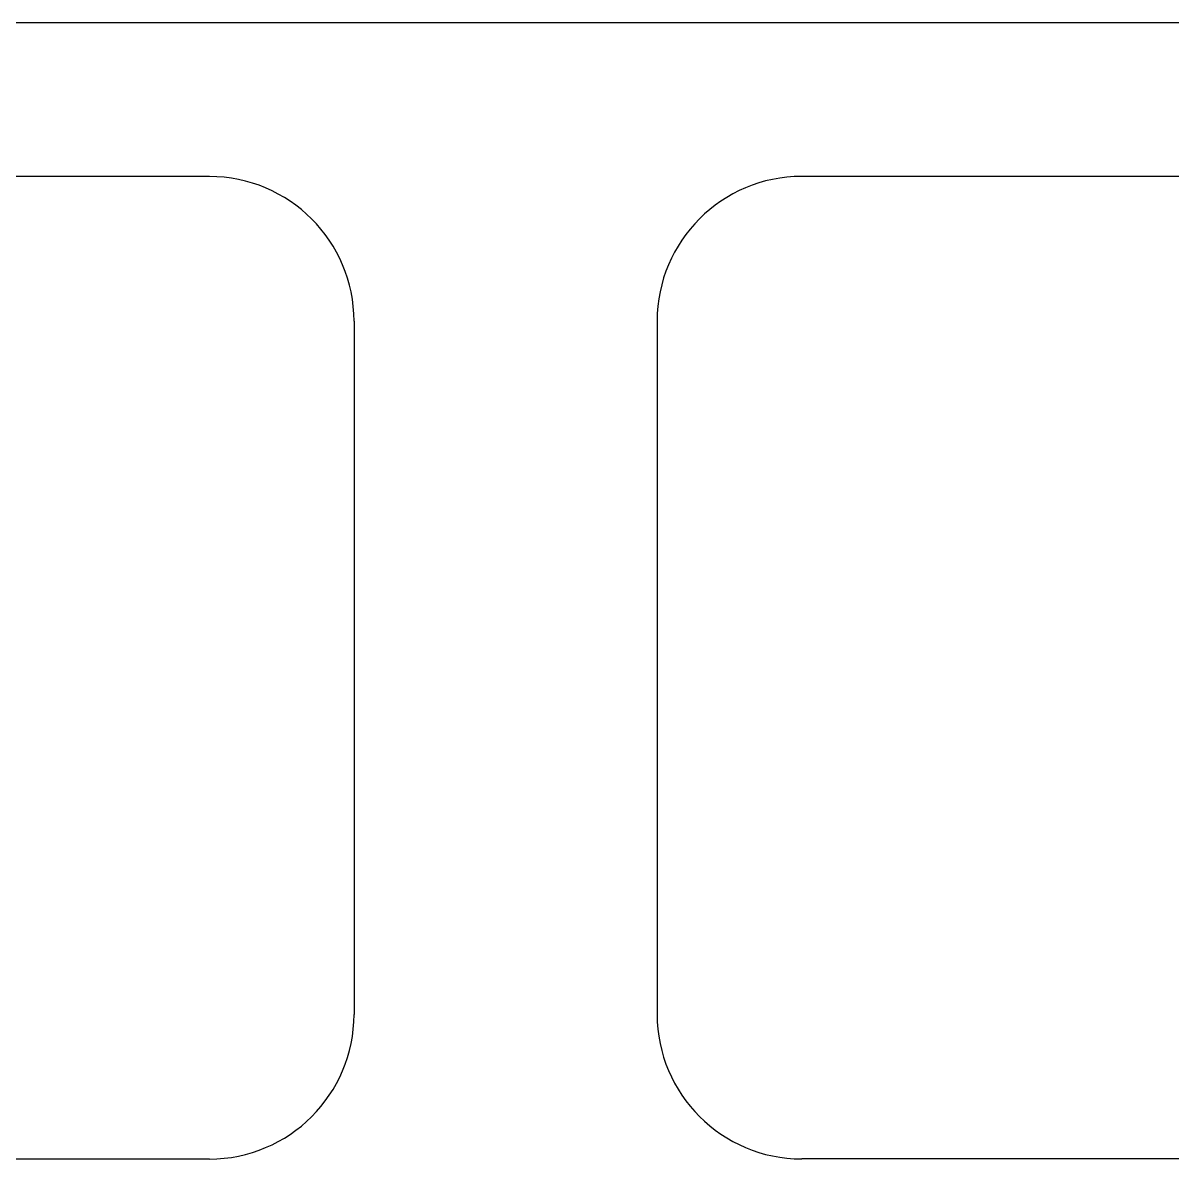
# Model space of a CAD drawing. Header units: millimetres. Extents: x -9 to 276, y -90 to 14.
# Drawn here: x 59.75 to 76.24, y -7.05 to 9.25 of the extents above; entities that cross this region are included whole.
import ezdxf

# ---------------------------------------------------------------- set-up
doc = ezdxf.new("R2010")
doc.units = ezdxf.units.MM
doc.layers.add('BLACK', color=7, linetype='CONTINUOUS')

msp = doc.modelspace()

# ---------------------------------------------------------------- linework, layer by layer
at = {"layer": 'BLACK', "linetype": 'Continuous'}
for p, q in [((61.326455, 9.249999), (44.58554, 9.249998)), ((62.778473, 9.25), (61.326455, 9.249999)), ((71.490582, 9.25), (62.778473, 9.25)), ((73.184603, 9.25), (71.490582, 9.25)), ((73.561052, 9.250002), (73.184603, 9.25)), ((74.878624, 9.25), (73.561052, 9.250002)), ((75.217429, 9.249994), (74.878624, 9.25)), ((75.679821, 9.249987), (75.217429, 9.249994)), ((76.572645, 9.25), (75.679821, 9.249987)), ((62.4279, 7.0459), (51.877899, 7.0459)), ((81.47645, 7.04795), (70.926449, 7.04795)), ((64.5029, 4.9709), (64.5029, -4.9791)), ((68.85145, 4.97295), (68.85145, -4.977051)), ((62.4279, -7.0541), (51.8779, -7.0541)), ((81.47645, -7.05205), (70.92645, -7.05205))]:
    msp.add_line(p, q, dxfattribs=at)
at = {"layer": 'BLACK'}
for centre, radius, start, end in [((62.4279, 4.9709), 2.075, 0, 90), ((70.926454, 4.972946), 2.075004, 90.0001381, 179.9998896), ((62.4279, -4.9791), 2.075, 270, 0), ((70.926452, -4.977048), 2.075002, 180.0000828, 269.9999448)]:
    msp.add_arc(centre, radius, start, end, dxfattribs=at)

doc.saveas('drawing.dxf')
